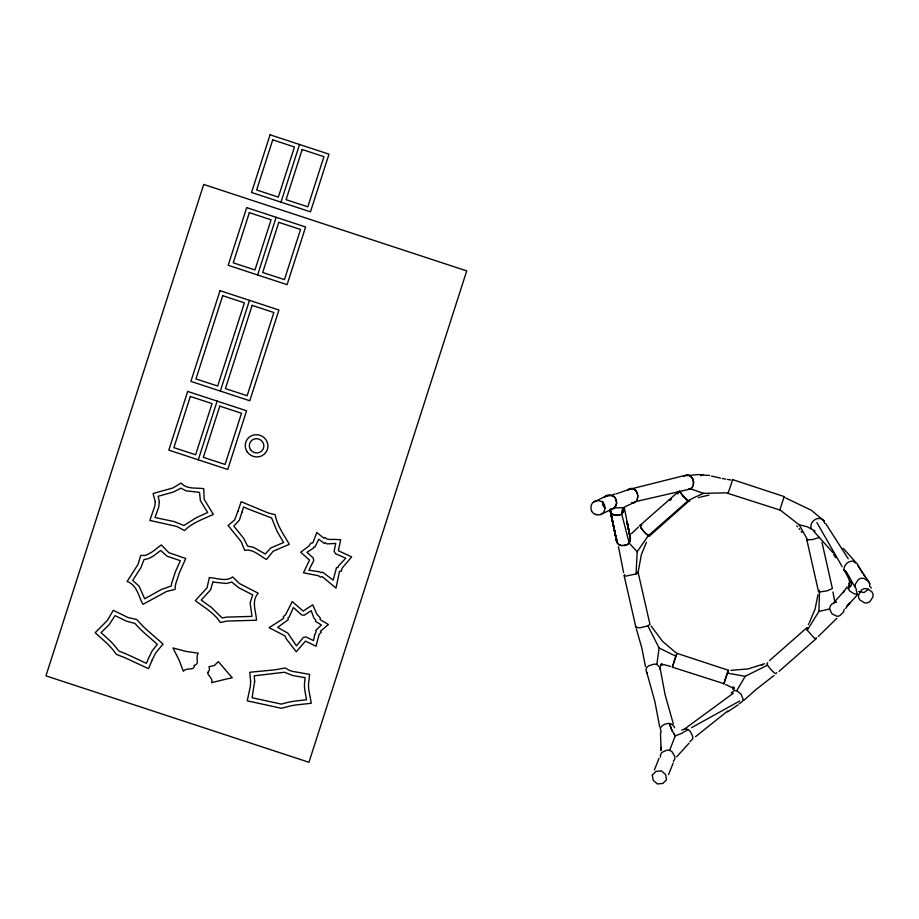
<?xml version="1.0" encoding="UTF-8"?>
<svg xmlns="http://www.w3.org/2000/svg" width="919" height="919" viewBox="0 0 919 919"><rect width="100%" height="100%" fill="white"/><g stroke="black" fill="none" stroke-linecap="round" stroke-linejoin="round"><path stroke-width="1.38" d="M616.304 537.661L616.304 537.489A2.24 2.102 -11.5 0 1 616.35 537.144L617.028 542.52L618.751 544.553L621.301 545.564L626.999 544.772M630.365 540.269L630.354 540.326A2.24 2.102 -11.5 0 1 630.181 540.981L630.009 541.348M806.698 539.177L818.519 591.652L819.518 591.962L818.898 611.445L807.238 630.216L814.268 638.073L815.567 638.728L816.394 637.717M818.519 591.652L819.461 590.308M856.439 589.538L855.187 587.092L855.256 584.346L858.335 579.533L860.827 578.281L863.619 578.315L868.478 581.29L869.73 583.726L869.661 586.483M660.439 757.141L660.554 754.556L661.944 752.397L666.93 750.099L669.698 750.352L672.088 751.799L674.833 756.624L674.73 759.209L673.328 761.38M616.27 538.58L616.293 537.948M624.656 574.708L624.438 575.903L625.747 576.11L636.04 573.95L637.177 551.722L648.32 535.697L688.032 500.74L694.419 497.478L703.506 493.342L728.227 492.814L732.673 479.638L784.217 496.582L784.091 497.213M616.247 538.925L616.224 539.442A2.619 2.47 -11.6 0 0 616.281 540.292L616.339 540.338M630.423 538.603L630.365 539.867M693.363 484.267L693.363 484.324A2.906 2.24 76.4 0 1 693.213 485.117M733.523 689.112L733.029 686.93L734.155 688.79M673.294 723.724L665.057 694.569L660.003 667.527L656.855 664.403L659.13 648.01L647.872 625.839L639.865 627.815L635.914 627.298L624.081 575.409M661.083 749.973L660.474 733.017M693.374 484.026L693.523 482.326A2.55 1.976 76.4 0 0 693.477 481.499L693.454 481.499M661.301 747.181L660.979 750.444M855.187 587.092C851.051 581.555 849.294 574.662 843.998 569.803L846.859 573.272L843.987 569.803C843.596 563.554 851.959 557.982 856.749 563.163L861.298 571.136M776.681 672.674L775.854 673.684L774.545 673.03L770.754 669.434L767.514 665.161L766.905 663.679L767.733 662.668M807.445 627.711L806.618 628.722L807.238 630.216M637.384 498.879L637.372 498.937A2.24 1.723 76.4 0 1 637.154 499.614L636.166 501.441L634.225 502.567L631.95 502.636M817.979 594.777L815.073 609.113L809.421 622.427M638.303 571.239L641.382 554.525L646.448 542.256M637.522 497.96L637.683 496.926A2.619 2.022 76.4 0 0 637.717 496.168L637.671 496.042M637.304 499.339L637.637 497.213M602.646 501.314L602.623 501.429A2.068 2.01 65 0 0 602.588 501.785L602.669 502.613A10.856 10.557 65 0 1 602.772 503.669A6.399 6.226 65 0 0 602.807 504.152L602.841 504.382A1.953 1.895 65 0 0 602.944 504.715L603.255 505.358M724.08 683.713L672.329 667.148L674.649 659.509L676.912 653.34L728.457 670.284L728.319 670.916M676.775 653.972L676.912 653.34M779.852 510.011L728.101 493.446L728.227 492.814M732.546 480.269L732.673 479.638M723.873 684.092L728.457 670.284M779.645 510.39L784.217 496.582M733.442 689.583L733.925 687.297L733.167 689.399M844.193 609.228L843.631 611.847L839.782 615.73L837.14 616.339L832.086 613.938L829.593 608.964L830.167 606.345L831.752 604.07L836.244 601.956L833.579 602.554L835.842 602.048L835.038 602.209M728.193 671.387C728.296 669.457 723.264 684.816 724.367 683.001M623.622 511.538L623.61 511.596A2.562 2.401 -11.5 0 1 623.266 512.331L623.093 512.492M624.139 509.884L624.185 509.712A2.906 2.723 -11.5 0 0 624.311 508.919L624.277 508.862M624.15 509.827L623.967 510.436M624.288 509.379L621.749 514.158L619.188 515.283L613.49 514.743L611.296 513.17L610.159 510.78M661.106 665.092L661.473 664.035L660.554 666.172M198.286 459.799L217.125 401.098M220.342 391.08L249.486 300.341M257.63 274.976L276.137 217.309M281.007 202.146L299.525 144.49M676.889 653.489L672.444 666.976M849.145 583.278L848.283 588.608L849.65 591.02L854.578 593.984L857.324 594.03M689.893 741.679L692.777 738.853L692.731 736.429L690.203 731.363L688.124 729.56L680.83 733.799L675.235 735.82L669.698 750.352M692.352 487.254C695.166 482.636 692.834 475.491 687.067 474.893L628.01 489.701L621.037 492.239M654.385 769.95L659.003 758.405M668.561 774.614L673.179 763.069M767.514 665.161L745.217 676.304L736.762 690.674L734.511 690.537L731.191 692.972M808.329 624.598L808.881 623.507M627.677 490.309L629.917 488.621C634.558 487.621 638.085 492.262 637.729 496.582M848.283 588.608C852.441 582.336 846.836 575.409 843.987 569.803M703.506 493.342L690.766 488.908L636.132 501.487L623.243 507.656L621.933 510.792L621.749 514.158L629.205 543.095L637.177 551.722M845.675 608.504L848.294 604.484L847.054 606.264L857.657 594.524M847.065 586.873L843.205 592.583L844.492 590.676M600.67 514.502L614.294 508.069L616.178 504.91A9.075 8.822 65 0 1 616.442 503.75L616.465 503.635A6.157 5.996 65 0 0 616.557 503.302L616.58 503.175A2.068 2.01 65 0 0 616.615 502.831L616.58 502.36M661.014 665.31L662.484 664.023L660.531 664.931L664.54 664.77L670.502 666.413M676.671 756.831L689.02 743.207M844.4 590.814L835.118 601.198M637.763 571.94L637.533 573.146L636.04 573.95M635.914 627.298L636.488 626.597M638.119 572.445L649.951 624.346L647.872 625.839M849.145 583.278L850.925 581.164M849.122 603.53L847.732 605.15L849.937 602.577M868.524 589.136L864.09 592.548L858.61 591.422M818.278 636.522L836.841 618.269M684.391 475.893L683.839 476.479M684.494 475.789L698.509 474.549L707.251 475.387M688.653 489.345L691.525 488.115M690.766 488.908L692.145 487.472A2.562 1.976 76.4 0 0 692.547 486.863M638.498 527.012L631.502 533.663M743.999 700.244L755.992 689.537L774.074 675.476M612.02 509.206L614.868 507.345A8.604 8.363 65 0 1 615.535 506.38M648.55 535.788A3.033 0.678 48.6 0 1 648.332 535.72L647.895 535.375A9.11 2.033 48.6 0 0 647.16 534.789L647.079 534.732A7.834 1.746 48.6 0 1 646.873 534.571L646 533.778A9.029 2.022 48.7 0 0 645.195 532.974L644.081 531.802A9.029 2.01 48.6 0 0 643.289 530.906L642.209 529.562A8.168 1.827 48.6 0 0 641.611 528.758A11.005 2.458 48.6 0 1 641.393 528.482L640.175 525.289L679.175 490.964M669.894 500.545L671.548 499.086M677.337 493.985L678.992 492.538M640.934 527.701L644.633 532.434L649.434 536.087L689.606 500.43M848.283 588.608L851.316 585.541L851.695 582.221M769.479 660.635L806.71 627.861M779.071 671.352L816.302 638.579M688.94 501.096A3.446 0.77 48.6 0 0 689.089 501.131L689.641 500.706M208.211 672.03L209.555 669.698L209.027 666.712L214.403 665.471L218.366 661.611L229.176 674.328A107.144 103.916 24.5 0 1 232.243 677.785A116.518 113.003 24.5 0 1 227.751 678.716L211.634 682.656C213.633 678.36 206.166 674.454 208.027 672.191M695.545 736.647L727.779 710.938M628.01 544.014L627.286 544.553M684.184 729.272L733.259 693.248M727.607 711.903L738.095 704.827M700.921 475.824L702.748 474.56M640.221 525.254L640.29 525.22A9.029 2.022 48.7 0 0 640.497 525.048L641.002 525.036A8.168 1.827 48.6 0 0 641.428 525.186A11.005 2.458 48.6 0 1 641.554 525.208M681.737 730.065L685.804 728.813L688.124 729.56M628.803 489.253L629.676 488.759A2.562 1.976 76.4 0 1 630.296 488.563M634.891 502.188L634.558 502.383A2.562 1.976 76.4 0 1 633.857 502.624L633.846 502.578M691.559 727.664L739.646 701.025M607.091 495.467L606.264 495.892A8.282 8.064 65 0 1 605.541 496.249L604.334 497.259A8.604 8.363 65 0 1 604.082 497.661M606.873 495.559L592.675 502.704A8.604 8.363 65 0 1 592.008 503.681L591.365 505.151A9.075 8.822 65 0 1 591.112 506.3L590.94 506.989A2.056 1.999 65 0 0 590.928 507.345L590.94 507.46A7.961 7.743 65 0 0 590.997 507.931L591.009 508.058A10.867 10.568 65 0 1 591.112 509.115L591.181 509.827A1.953 1.895 65 0 0 591.273 510.16L591.319 510.275A5.675 5.514 65 0 0 591.537 510.7L591.595 510.803M819.61 537.385L812.453 539.579L806.687 539.763M593.548 501.831L593.766 501.74A9.305 9.052 65 0 0 594.604 501.337L594.915 501.165A5.686 5.537 65 0 1 595.317 500.958L595.432 500.912A1.953 1.895 65 0 1 595.753 500.821L596.454 500.775A10.856 10.568 65 0 0 597.499 500.683L597.614 500.671A7.972 7.754 65 0 1 598.074 500.625L598.189 500.625A2.056 1.999 65 0 1 598.533 500.648L599.222 500.821A9.075 8.822 65 0 0 600.36 501.119L601.819 501.797A8.604 8.363 65 0 0 602.784 502.486L603.772 503.623A9.305 9.052 65 0 0 604.174 504.497L604.346 504.807A5.686 5.537 65 0 1 604.564 505.232L604.61 505.335A1.953 1.895 65 0 1 604.702 505.68L604.771 506.392A10.867 10.568 65 0 0 604.874 507.449L604.886 507.564A7.961 7.743 65 0 1 604.955 508.046L604.955 508.161A2.056 1.999 65 0 1 604.943 508.506L604.771 509.195A9.075 8.822 65 0 0 604.507 510.355L603.875 511.826A8.604 8.363 65 0 0 603.209 512.791L602.117 513.767A9.305 9.052 65 0 0 601.279 514.169L600.98 514.341A5.686 5.537 65 0 1 600.566 514.548L600.452 514.583A1.953 1.895 65 0 1 600.13 514.686L599.429 514.732A11.43 11.12 65 0 0 598.269 514.835A7.892 7.674 65 0 1 597.809 514.881L597.695 514.881A2.01 1.953 65 0 1 597.35 514.858L596.776 514.709M613.995 508.23L613.777 508.322A8.294 8.064 65 0 0 612.939 508.724L612.111 509.137A1.953 1.895 65 0 1 611.79 509.241L611.56 509.264A6.376 6.203 65 0 1 611.204 509.287L611.089 509.287A11.43 11.12 65 0 0 610.618 509.31M619.578 515.111L619.521 515.134A2.24 2.102 -11.5 0 1 618.832 515.341L618.648 515.318M739.232 703.736L742.552 701.289L743.08 699.129L741.024 694.086L736.762 690.674M764.516 663.771L748.077 668.917L730.927 670.353M762.023 664.759L762.713 664.506L761.472 664.954M829.593 608.964L818.898 611.445M620.118 492.561L618.154 493.193M698.497 497.673L699.612 497.328M626.184 545.013L625.023 545.369M610.147 495.444L608.815 495.812M624.621 545.495L624.679 545.472A2.906 2.723 -11.5 0 1 623.725 545.645L623.668 545.61M615.96 493.825L617.109 493.503M700.737 496.995L708.905 495.134M626.482 544.933L626.54 544.921A2.562 2.401 -11.5 0 0 627.309 544.576L629.205 543.095L630.331 540.671L629.63 535.295M614.731 494.158L612.054 494.813M686.608 474.985L686.792 474.951A2.24 1.723 76.4 0 1 687.343 474.928M689.388 489.195L689.02 489.264A2.24 1.723 76.4 0 1 688.595 489.322M689.755 489.115L690.491 488.965M607.011 496.18L604.759 496.639L610.032 495.169A2.068 2.01 65 0 1 610.308 495.215L610.423 495.249A6.157 5.996 65 0 1 610.767 495.341L610.882 495.375A9.075 8.822 65 0 0 612.02 495.674L613.203 496.134A11.614 11.292 65 0 1 613.478 496.352A8.604 8.374 65 0 0 614.443 497.041L615.477 498.293A8.294 8.064 65 0 0 615.845 499.04L616.27 499.89A1.953 1.895 65 0 1 616.362 500.235L616.396 500.464A6.399 6.226 65 0 1 616.419 500.821L616.431 500.947A10.867 10.568 65 0 0 616.534 502.004M623.243 507.656L614.443 507.966M674.569 727.699C672.455 721.208 662.909 722.966 660.313 728.181L661.152 732.236M618.349 515.329L617.499 515.387M617.315 515.398L616.649 515.433A2.619 2.47 -11.5 0 1 615.868 515.398L615.764 515.329M633.559 502.578L632.709 502.613M630.583 488.598L631.296 488.575M819.518 591.962L827.123 590.86L832.373 588.516L822.034 542.52M631.571 488.563L631.904 488.552A2.895 2.24 76.4 0 1 632.571 488.655L632.617 488.701M608.114 495.33L607.999 495.33A6.399 6.226 65 0 0 607.643 495.341L607.425 495.375A1.953 1.895 65 0 0 607.091 495.467M623.059 545.599L622.634 545.587M656.855 664.403L654.202 664.104L648.699 665.77L646.769 667.47L645.988 669.56L654.856 701.496L659.693 726.826M708.055 475.284L709.617 475.502M779.771 509.746L799.151 524.772L807.204 526.771L815.096 531.021M730.835 479.982L727.411 479.408M725.7 479.121L722.242 478.477M727.331 673.099L745.217 676.304M711.501 476.088L720.507 478.11M614.363 514.962L613.903 514.847A2.229 2.102 -11.6 0 1 613.18 514.571M595.305 514.33L596.098 514.525A11.51 11.2 65 0 1 596.776 514.709M595.19 514.295L593.685 513.422A9.144 8.891 65 0 0 593.1 513.009A9.638 9.374 65 0 1 592.801 512.813L592.123 511.883A9.201 8.949 65 0 0 591.71 511.01L591.652 510.907M688.779 475.364L689.066 475.445A2.619 2.022 76.4 0 1 689.664 475.709L689.744 475.801M725.723 684.54L733.867 688.423M689.158 501.131L687.837 500.602A11.005 2.458 48.6 0 1 687.527 500.35A8.168 1.827 48.7 0 0 686.872 499.833L685.723 498.822A9.029 2.01 48.6 0 0 684.908 498.029L683.793 496.846A9.029 2.022 48.6 0 0 683.001 495.95M641.761 525.3L640.646 524.921L640.198 525.657A9.029 2.022 48.6 0 1 640.267 526.116L640.428 526.702A7.834 1.746 48.6 0 0 640.543 526.92L640.577 526.989A9.11 2.033 48.7 0 1 640.934 527.701M619.303 544.772L619.36 544.795A2.791 2.619 -11.5 0 1 618.315 544.163M632.846 488.805L634.167 489.299M620.359 545.185L619.521 544.864M649.377 536.087A3.446 0.77 48.6 0 1 649.216 536.053L648.952 535.915A6.766 1.516 48.6 0 0 648.745 535.834M688.894 501.05L688.745 500.981A6.766 1.516 48.6 0 0 688.457 500.889M620.796 545.369L620.853 545.392A2.55 2.401 -11.6 0 0 621.658 545.599M659.13 648.01L675.787 656.155M785.642 497.96L811.374 510.263L824.102 521.05L824.469 523.359M612.824 514.261L612.008 513.675M689.916 475.927L691.168 476.846A2.24 1.723 76.4 0 1 691.651 477.294L691.731 477.466M675.89 652.708L662.645 641.416L651.1 626.046M635.018 489.942L635.741 490.62M853.831 561.555L855.394 563.014M866.95 578.775L869.73 583.726M854.601 560.992L843.24 548.31M634.811 489.747L634.776 489.712A2.55 1.976 76.4 0 0 634.167 489.276M824.102 521.05C819.38 514.548 808.743 521.395 811.259 528.517M683.001 495.95L682.174 494.973A7.834 1.746 48.6 0 1 681.99 494.698A9.11 2.033 48.7 0 0 681.255 493.71L680.703 492.883A11.005 2.458 48.6 0 1 680.611 492.676A8.168 1.827 48.6 0 0 680.301 492.044L679.98 491.286M813.797 531.331L833.246 552.974M796.716 525.863L797.508 526.771M618.039 543.715L617.557 543.129M799.025 528.62L799.771 529.562M865.629 577.339L863.458 574.409M675.235 735.82L671.858 730.26L669.446 723.425M801.196 531.458L801.908 532.423M692.593 478.707L692.627 478.765A2.791 2.16 76.4 0 1 693.144 479.821L693.098 479.89M857.737 565.196L866.456 578.442M833.602 554.651L835.808 557.764M691.892 477.708L692.489 478.569M862.872 573.559L861.792 571.928M673.478 733.293L674.006 734.097M825.71 523.577L848.26 558.821M646.252 671.697L647.424 673.558M799.151 524.772L807.686 540.062M816.853 522.52L842.183 566.655M603.312 505.461L603.369 505.565A8.191 7.972 65 0 1 603.737 506.323L604.759 507.564A9.144 8.891 65 0 1 605.15 507.828M604.139 507.116L602.577 501.728M680.049 491.539L682.415 495.284L688.032 500.74A3.033 0.678 48.6 0 0 688.262 500.832M637.189 493.193L637.269 493.365A2.229 1.723 76.4 0 1 637.441 494.054L637.476 494.296M610.951 512.446L610.515 511.504M672.214 731.007L669.928 724.953M611.02 512.595L611.043 512.653A2.791 2.619 -11.5 0 0 611.721 513.572M636.66 491.987L637.062 492.917M636.568 491.757L636.545 491.699A2.791 2.16 76.4 0 0 635.937 490.712M630.308 537.42L630.342 537.535A2.619 2.47 -11.6 0 1 630.457 538.258M618.464 546.713L623.61 572.594M870.764 586.977L871.178 588.263M856.232 590.331L857.059 592.927M630.227 537.201L627.045 521.751L629.837 535.949M630.101 536.765L627.275 523.095L630.423 537.81M616.752 541.647L616.454 540.659M616.81 541.808L616.925 542.187A2.24 2.102 -11.5 0 0 617.223 542.807M636.362 628.826L641.864 648.136L645.483 666.631M834.682 601.233L832.924 592.02M610.216 510.884L617.109 542.601L610.147 510.39M693.133 480.074L693.363 481.142M627.114 522.199L630.009 536.501M610.342 510.011L616.511 540.877L610.09 509.069L616.925 542.187L610.147 510.447A2.55 2.401 -11.6 0 0 610.319 511.217M610.342 509.999L616.235 540.004M624.369 507.839L629.733 535.628A2.24 2.102 -11.5 0 0 629.446 535.007M660.003 667.527L660.267 669.664M637.568 495.134L637.637 495.8M624.231 508.012L624.254 508.632M610.113 509.643L610.136 510.217M632.238 502.659A2.906 2.24 76.4 0 1 631.571 502.532M615.535 506.38A11.614 11.292 65 0 0 615.753 506.105L616.626 502.888L615.064 497.501L612.812 495.881L609.159 495.238A10.867 10.568 65 0 1 608.114 495.33M250.623 681.347L250.359 686.298L247.245 700.818L281.398 708.285L291.105 705.781A94.347 91.509 24.5 0 1 295.447 705.045L311.288 703.253L309.014 690.927A32.383 31.407 24.5 0 1 308.566 683.518L309.657 674.374L292.368 671.341A34.037 33.004 24.5 0 1 288.75 670.077L285.304 667.964L275.114 669.802L249.773 672.26L250.623 681.347M254.666 681.37L252.082 697.751L281.329 704.092L286.958 702.576A91.762 88.994 24.5 0 1 290.232 701.875A98.39 95.427 24.5 0 1 294.758 701.117L306.567 699.773L305.016 691.467A36.14 35.048 24.5 0 1 304.522 683.219L305.119 677.705L292.564 675.488L284.545 672.237L254.23 675.81L254.666 681.37M155.3 501.854L154.817 505.978L149.866 520.43L176.678 526.415L184.524 530.55C192.404 522.601 203.444 519.143 213.3 514.341L204.19 499.339L203.742 488.678C196.229 487.518 186.603 489.597 181.089 483.003L173.094 487.909L153.071 493.492L155.3 501.854M159.355 501.694L158.734 507.127L155.001 517.512L174.001 521.533L183.915 525.519L196.379 517.627L207.671 512.526L200.365 500.625L199.515 492.366L185.925 490.792L180.94 488.184L173.174 492.136L158.125 496.271L159.355 501.694M858.576 594.719L858.507 597.465L859.759 599.912L864.618 602.887L867.41 602.921L869.902 601.658L872.981 596.845L873.05 594.099L871.798 591.664L866.95 588.688L864.159 588.642L861.654 589.906L858.576 594.719M652.329 775.085L653.179 780.277L657.349 783.941L662.84 783.459L666.505 779.749L665.655 774.545L661.473 770.88L655.982 771.374L652.329 775.085M194.265 665.494C194.529 671.329 186.764 666.941 183.329 671.249L179.171 660.256L172.944 647.964L186.419 651.502L198.205 653.168C194.966 659.279 200.342 663.231 194.265 665.494M314.585 635.259L313.528 640.589L305.947 636.924L303.396 637.464L296.435 645.804L287.923 633.202L277.687 627.378L288.279 619.659L287.888 618.154L289.094 617.189L293.391 607.482L301.685 614.949L304.304 615.19L311.219 610.721L313.85 617.924L315.734 620.187L315.458 621.301L321.386 625.023L315.654 630.457L316.216 631.456L314.585 635.259M318.571 636.362L316.033 646.252L305.499 641.094L296.263 651.778L286.36 638.946L284.821 635.799L269.118 627.7L283.753 618.246L283.328 616.603L285.591 614.8L292.219 601.554L303.155 611.101L312.724 604.817L316.929 614.294L320.444 618.131L320.076 619.613L328.393 624.483L320.616 631.123L321.271 632.283L319.146 634.271L318.571 636.362M171.508 583.726L171.302 585.977L161.33 589.493L144.72 598.774L139.01 586.058L132.692 580.417L140.986 567.505L144.076 559.464C150.601 559.177 155.667 554.157 160.699 550.481L166.971 556.179L180.331 560.682L175.368 571.894L171.508 583.726M175.506 584.518L175.07 589.389L166.638 591.445L142.962 604.334C138.367 596.247 137.23 585.093 127.132 581.497L138.08 564.3L140.71 555.444L145.65 555.398L151.279 552.48A52.211 50.637 24.5 0 0 153.818 550.688L161.273 544.944L168.889 552.698L185.718 558.488L179.171 573.341L175.506 584.518M334.55 548.746L334.206 551.434L335.515 553.697L345.751 558.189L338.479 565.955L338.077 567.448L336.503 567.574L333.195 580.142L322.454 572.123L321.007 572.709L319.686 571.836L308.922 570.182L313.747 560.464L313.184 557.925L306.912 552.33L313.287 548.218L313.689 547.173L314.815 547.196L318.778 539.235L324.338 543.485L325.165 542.669L327.118 543.91L335.78 543.405L334.55 548.746M338.537 549.551L338.433 550.768L351.678 556.903L342.098 568.195L341.294 571.181L339.502 571.319L336.009 588.068L322.167 576.581L320.639 577.201L318.411 575.731L303.454 572.801L309.531 560.073L300.72 552.204L308.899 546.081L310.886 543.163L312.851 542.888L316.825 532.457L323.879 538.258L324.775 537.397L327.049 539.131L330.978 539.533A30.224 29.316 24.5 0 1 334.665 539.373L340.708 539.729L338.537 549.551M209.383 577.58L207.016 587.873L195.322 600.624C204.075 607.344 214.345 612.973 220.353 622.519L226.947 621.083L256.481 620.222C256.091 611.158 251.048 601.164 258.205 593.214L239.537 583.576L232.668 576.948C225.867 582.106 216.999 577.948 209.383 577.58M212.863 582.072L210.52 589.975L201.204 600.05L211.404 607.448L222.111 617.936L226.568 617.131L251.99 616.396L250.117 602.715L252.725 594.903L238.664 587.689L231.829 582.06L226.465 583.473L212.863 582.072M237.975 511.194L234.644 519.901L228.084 525.473L241.157 541.682L244.695 550.366C253.127 548.632 259.595 555.961 266.499 559.453L273.138 551.251L289.278 544.335C283.937 534.801 277.01 525.588 275.114 514.617L268.612 513.112L241.123 501.717L237.975 511.194M241.904 512.274L239.411 520.051L233.805 526.116L243.696 538.316L247.636 546.15L253.219 547.173L265.246 554.008L270.818 547.919L283.615 542.532L277.274 531.733L271.622 517.983L248.348 509.057A127.879 124.019 24.5 0 0 243.558 507.001L241.904 512.274M203.719 184.455L45.95 675.844L308.956 762.288L466.726 270.898L203.719 184.455M187.671 391.425L168.832 450.126L227.74 469.483L246.579 410.782L187.671 391.425M220.032 290.657L190.899 381.396L249.796 400.764L278.928 310.025L220.032 290.657M246.683 207.625L228.176 265.292L287.096 284.66L305.613 226.993L246.683 207.625M270.071 134.806L251.553 192.473L310.484 211.841L328.991 154.174L270.071 134.806M190.336 396.457L173.898 447.633L195.621 454.779L212.059 403.59L190.336 396.457M222.685 295.688L195.965 378.915L217.688 386.049L244.408 302.833L222.685 295.688M249.348 212.657L233.242 262.8L254.965 269.945L271.071 219.802L249.348 212.657M272.725 139.837L256.631 189.98L278.342 197.114L294.448 146.971L272.725 139.837M219.79 406.129L203.352 457.317L225.075 464.451L241.513 413.274L219.79 406.129M252.139 305.372L225.419 388.588L247.142 395.733L273.862 312.506L252.139 305.372M278.802 222.341L262.696 272.483L284.442 279.629L300.536 229.486L278.802 222.341M302.179 149.521L286.073 199.664L307.819 206.809L323.925 156.667L302.179 149.521M148.522 658.257L146.362 663.357L130.28 655.821A201.135 195.081 24.5 0 0 124.973 653.466L118.988 651.111L113.117 643.989A89.063 86.386 24.5 0 0 109.901 640.681L101.056 632.64L109.005 624.886L115.036 615.638L126.523 621.21L134.898 623.415L139.562 628.435A160.802 155.954 24.5 0 0 142.514 631.261A251.059 243.501 24.5 0 0 146.707 635.04L157.356 644.322L152.163 650.882L148.522 658.257M152.267 659.842L148.51 668.664L128.626 659.417A196.781 190.853 24.5 0 0 123.422 657.096L116.449 654.42L112.279 649.021A79.252 76.863 24.5 0 0 109.12 645.517A84.881 82.331 24.5 0 0 107.075 643.449L95.174 632.709L107.431 620.382L113.255 610.296L127.982 617.534L136.805 619.532L142.388 625.667A155.954 151.256 24.5 0 0 146.638 629.664L163.042 644.058L155.61 653.041L152.267 659.842M250.577 449.724A7.329 7.111 24.5 0 0 263.167 449.046A7.329 7.111 24.5 0 0 256.01 438.685A7.329 7.111 24.5 0 0 250.577 449.724M247.234 451.895A11.396 11.051 24.5 0 0 266.82 450.838A11.396 11.051 24.5 0 0 255.7 434.721A11.396 11.051 24.5 0 0 247.234 451.895"/></g></svg>
